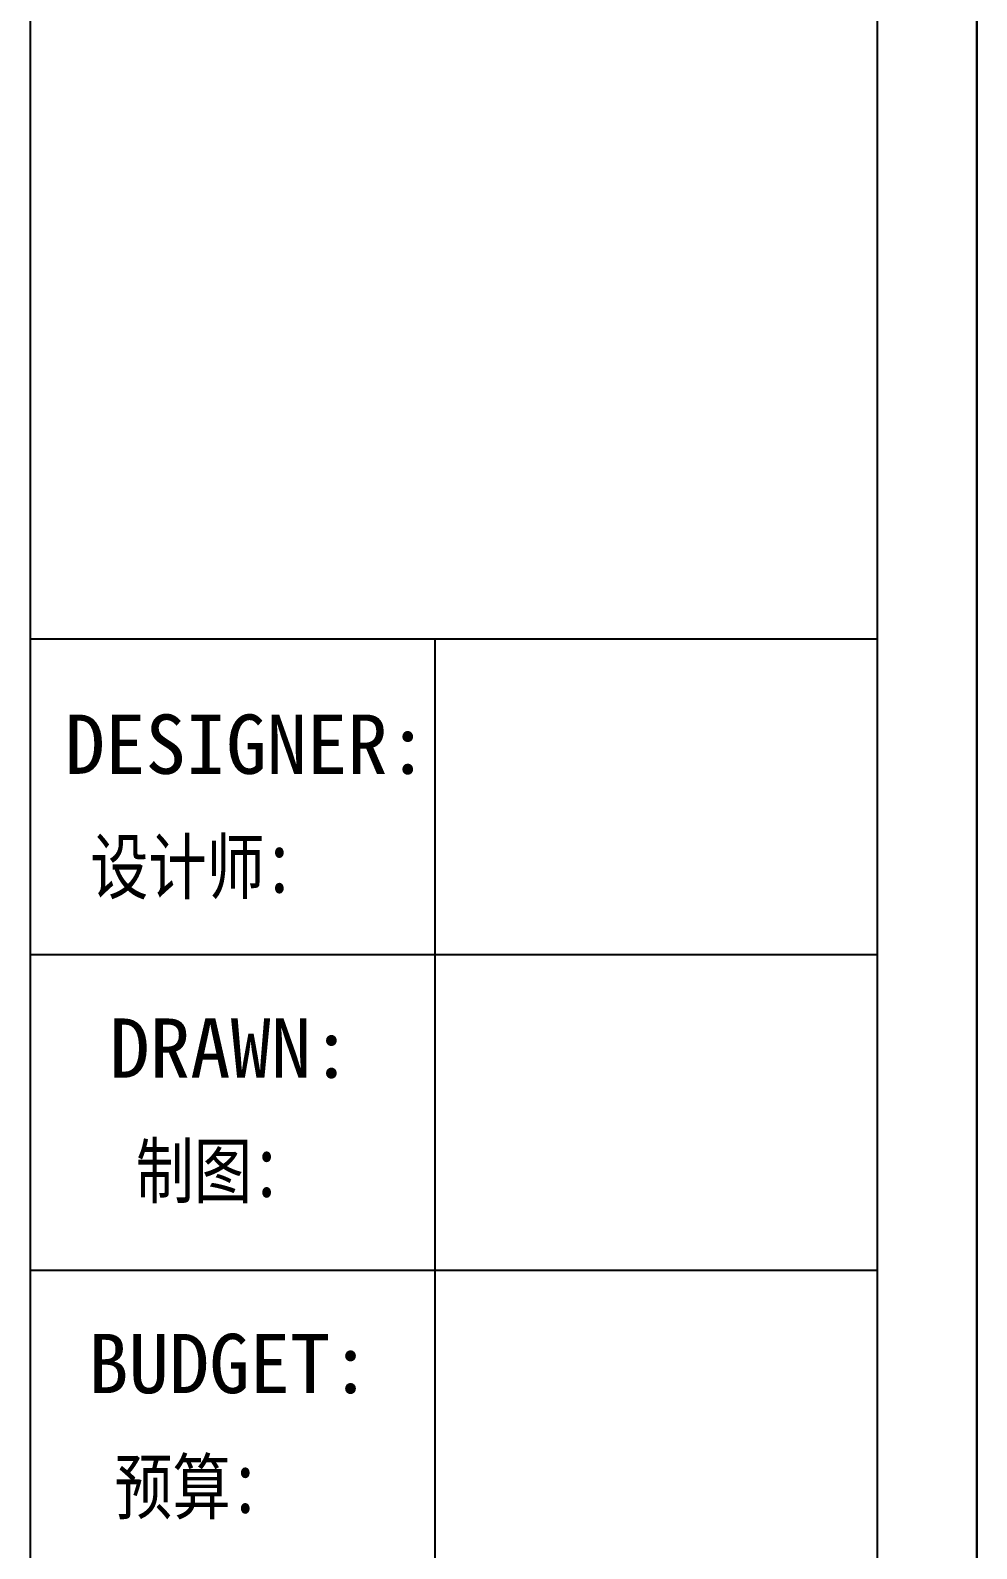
# Model space of a CAD drawing. Header units: inches. Extents: x -138455 to 599497, y -747149 to 13167.
# Drawn here: x 196919 to 197672, y -681679 to -680471 of the extents above; entities that cross this region are included whole.
import ezdxf
from ezdxf.enums import TextEntityAlignment as Align

# ---------------------------------------------------------------- set-up
doc = ezdxf.new("R2010")
doc.units = ezdxf.units.IN
doc.header["$MEASUREMENT"] = 0
doc.styles.add('-宋体', font='', dxfattribs={"width": 0.8})
doc.styles.add('12354', font='', dxfattribs={"height": 180})
doc.styles.get('-宋体').set_extended_font_data('SimSun')
doc.styles.get('12354').set_extended_font_data('SimSun')

msp = doc.modelspace()

# ---------------------------------------------------------------- linework, layer by layer
at = {"color": 255}
for p, q in [((197672, -682794.4), (197672, -678099.7)), ((197672, -682794.4), (197672, -678099.7)), ((197672, -682794.4), (197672, -678099.7)), ((197672, -682794.4), (197672, -678099.7)), ((196918.5, -678178.7), (196918.5, -682715.3)), ((197592.9, -678178.7), (197592.9, -682715.3)), ((197592.9, -678178.7), (197592.9, -682715.3)), ((196918.5, -680955.1), (197592.9, -680955.1)), ((197240.7, -680955.1), (197240.7, -682715.3)), ((197592.9, -681206.6), (196918.5, -681206.6)), ((197592.9, -681458), (196918.5, -681458))]:
    msp.add_line(p, q, dxfattribs=at)
at = {"color": 255, "lineweight": -2}
msp.add_line((197672, -678099.7), (197672, -682794.4), dxfattribs=at)

# ---------------------------------------------------------------- texts
at = {"color": 255, "style": '12354', "width": 1}
for s, p in [('DESIGNER:', (196945.9, -681039)), ('DRAWN:', (196981.5, -681281)), ('BUDGET:', (196964.6, -681532.1))]:
    msp.add_text(s, height=47.23, dxfattribs=at).set_placement(p, align=Align.MIDDLE_LEFT)
at = {"color": 255, "style": '-宋体', "width": 0.8}
for s, p in [('设计师：', (196966.2, -681157.8)), ('制图：', (197002.4, -681400)), ('预算：', (196985.4, -681651.6))]:
    msp.add_text(s, height=42.46, dxfattribs=at).set_placement(p)

doc.saveas('drawing.dxf')
